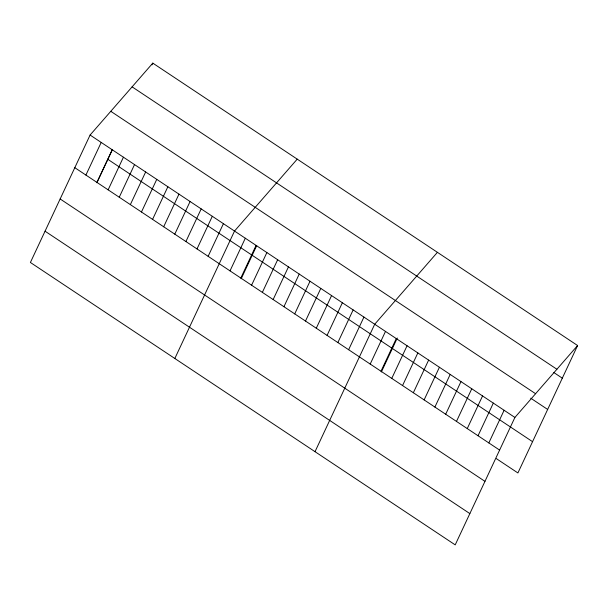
<?xml version="1.0" encoding="UTF-8"?>
<svg xmlns="http://www.w3.org/2000/svg" width="608" height="608" viewBox="0 0 608 608"><rect width="100%" height="100%" fill="white"/><g stroke="black" fill="none" stroke-linecap="round" stroke-linejoin="round"><path stroke-width="0.91" d="M90.09 135.044L30.4 262.474L455.202 544.874L514.9 417.445L577.6 345.526L152.798 63.126L90.09 135.044L514.9 417.445M85.91 175.074L101.202 142.432M96.763 182.734L112.282 149.606M151.992 64.843L152.798 63.126M97.022 182.453L112.313 149.811M108.133 189.84L123.424 157.198M119.244 197.228L134.535 164.586M130.355 204.615L145.646 171.973M141.466 212.002L156.758 179.36M152.578 219.382L167.869 186.747M163.689 226.769L178.972 194.127M174.792 234.156L190.084 201.514M185.904 241.543L201.195 208.901M197.015 248.93L212.306 216.288M208.126 256.318L223.417 223.676M174.83 358.492L234.528 231.055L297.228 159.144M230.022 270.872L245.313 238.23M240.806 278.038L256.097 245.396M241.201 278.753L256.72 245.624M251.59 285.205L266.874 252.563M262.367 292.372L277.658 259.73M273.152 299.546L288.443 266.904M283.936 306.713L299.227 274.071M294.72 313.88L310.012 281.238M305.505 321.047L320.796 288.405M316.289 328.221L331.58 295.579M327.074 335.388L342.365 302.746M337.858 342.555L353.142 309.913M348.635 349.722L363.926 317.08M315.02 451.683L374.71 324.254L437.418 252.335M370.204 364.063L385.495 331.421M380.988 371.23L396.279 338.588M381.383 371.944L397.282 338.01M391.772 378.396L407.064 345.754M402.557 385.563L417.848 352.921M413.341 392.738L428.632 360.096M424.126 399.904L439.409 367.262M434.902 407.071L450.194 374.429M445.687 414.238L460.978 381.596M456.471 421.412L471.762 388.77M467.256 428.579L482.547 395.937M478.04 435.746L493.331 403.104M488.824 442.913L504.116 410.271M577.6 345.526L517.91 472.956L496.341 458.622M132.103 86.86L556.905 369.254M553.835 372.537L562.309 378.168M110.785 111.31L535.587 393.71M530.708 398.179L547.656 409.45M107.753 159.273L532.562 441.674M74.807 167.686L499.609 450.087M60.154 198.968L484.956 481.361M45.053 231.192L469.855 513.593"/></g></svg>
